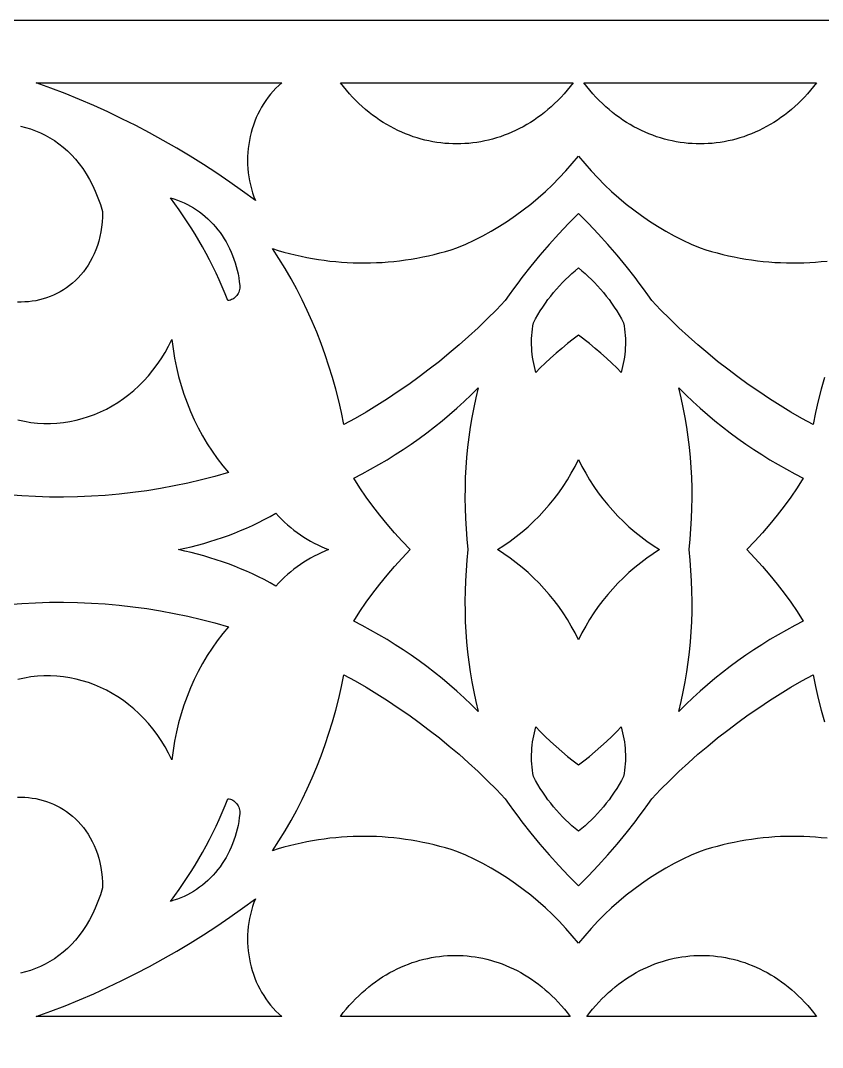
# Model space of a CAD drawing. Extents: x 1336 to 2036, y -730 to 370.
# Drawn here: x 1640.9 to 1705.3, y 242.7 to 325.2 of the extents above; entities that cross this region are included whole.
import ezdxf

# ---------------------------------------------------------------- set-up
doc = ezdxf.new("R2010")
doc.units = 0
doc.layers.add('LAYER_1', color=18, linetype='CONTINUOUS')
doc.layers.add('LAYER_2', color=4, linetype='CONTINUOUS')

msp = doc.modelspace()

# ---------------------------------------------------------------- linework, layer by layer
at = {"layer": 'LAYER_1'}
for points in [[(1661.903, 320.151), (1661.666, 319.939), (1661.439, 319.717), (1661.223, 319.486), (1661.016, 319.247), (1660.82, 318.999), (1660.635, 318.743), (1660.459, 318.479), (1660.295, 318.209), (1660.141, 317.931), (1659.998, 317.648), (1659.866, 317.359), (1659.745, 317.064), (1659.636, 316.765), (1659.537, 316.46), (1659.45, 316.152), (1659.374, 315.84), (1659.309, 315.525), (1659.257, 315.207), (1659.216, 314.886), (1659.186, 314.564), (1659.169, 314.24), (1659.164, 313.914), (1659.17, 313.589), (1659.189, 313.262), (1659.221, 312.936), (1659.264, 312.61), (1659.321, 312.286), (1659.389, 311.962), (1659.471, 311.641), (1659.565, 311.322), (1659.672, 311.005), (1659.792, 310.692), (1658.768, 311.447), (1657.732, 312.18), (1656.686, 312.893), (1655.628, 313.584), (1654.561, 314.253), (1653.482, 314.901), (1652.394, 315.527), (1651.297, 316.131), (1650.189, 316.713), (1649.073, 317.273), (1647.947, 317.81), (1646.813, 318.324), (1645.671, 318.816), (1644.52, 319.285), (1643.362, 319.731), (1642.196, 320.154)], [(1685.303, 320.147), (1685.068, 319.846), (1684.826, 319.554), (1684.58, 319.271), (1684.328, 318.999), (1684.072, 318.735), (1683.811, 318.482), (1683.546, 318.237), (1683.276, 318.003), (1683.002, 317.778), (1682.724, 317.563), (1682.443, 317.357), (1682.158, 317.161), (1681.869, 316.974), (1681.577, 316.797), (1681.282, 316.63), (1680.984, 316.472), (1680.683, 316.324), (1680.38, 316.185), (1680.074, 316.056), (1679.766, 315.936), (1679.456, 315.826), (1679.144, 315.726), (1678.83, 315.635), (1678.515, 315.554), (1678.198, 315.482), (1677.88, 315.42), (1677.562, 315.367), (1677.242, 315.324), (1676.921, 315.291), (1676.601, 315.267), (1676.279, 315.253), (1675.958, 315.248), (1675.636, 315.253), (1675.315, 315.267), (1674.994, 315.291), (1674.674, 315.325), (1674.354, 315.368), (1674.036, 315.421), (1673.718, 315.483), (1673.401, 315.555), (1673.086, 315.636), (1672.773, 315.727), (1672.461, 315.828), (1672.151, 315.938), (1671.843, 316.057), (1671.537, 316.187), (1671.234, 316.325), (1670.934, 316.474), (1670.636, 316.632), (1670.341, 316.799), (1670.049, 316.976), (1669.761, 317.163), (1669.476, 317.359), (1669.195, 317.564), (1668.917, 317.779), (1668.644, 318.004), (1668.374, 318.239), (1668.109, 318.482), (1667.849, 318.736), (1667.593, 318.999), (1667.342, 319.271), (1667.096, 319.553), (1666.855, 319.845), (1666.62, 320.146)], [(1704.836, 320.146), (1704.6, 319.845), (1704.36, 319.553), (1704.114, 319.271), (1703.863, 318.999), (1703.607, 318.736), (1703.346, 318.482), (1703.081, 318.239), (1702.812, 318.004), (1702.538, 317.779), (1702.261, 317.564), (1701.98, 317.359), (1701.695, 317.163), (1701.406, 316.976), (1701.114, 316.799), (1700.82, 316.632), (1700.522, 316.474), (1700.221, 316.325), (1699.918, 316.187), (1699.613, 316.057), (1699.305, 315.938), (1698.995, 315.828), (1698.683, 315.727), (1698.369, 315.636), (1698.054, 315.555), (1697.738, 315.483), (1697.42, 315.421), (1697.101, 315.368), (1696.782, 315.325), (1696.461, 315.291), (1696.14, 315.267), (1695.819, 315.253), (1695.498, 315.248), (1695.176, 315.253), (1694.855, 315.267), (1694.534, 315.291), (1694.214, 315.324), (1693.894, 315.367), (1693.575, 315.42), (1693.257, 315.482), (1692.941, 315.554), (1692.626, 315.635), (1692.312, 315.726), (1692, 315.826), (1691.69, 315.936), (1691.382, 316.056), (1691.076, 316.185), (1690.773, 316.324), (1690.472, 316.472), (1690.174, 316.63), (1689.879, 316.797), (1689.587, 316.974), (1689.298, 317.161), (1689.013, 317.357), (1688.731, 317.563), (1688.453, 317.778), (1688.179, 318.003), (1687.91, 318.237), (1687.644, 318.482), (1687.383, 318.735), (1687.127, 318.999), (1686.876, 319.271), (1686.629, 319.554), (1686.388, 319.846), (1686.152, 320.147)], [(1652.976, 310.904), (1653.257, 310.824), (1653.534, 310.732), (1653.805, 310.628), (1654.071, 310.514), (1654.332, 310.388), (1654.587, 310.251), (1654.836, 310.104), (1655.079, 309.947), (1655.316, 309.78), (1655.546, 309.603), (1655.769, 309.418), (1655.986, 309.223), (1656.196, 309.019), (1656.398, 308.807), (1656.592, 308.587), (1656.779, 308.359), (1656.958, 308.123), (1657.128, 307.88), (1657.29, 307.63), (1657.444, 307.373), (1657.588, 307.109), (1657.724, 306.84), (1657.85, 306.564), (1657.967, 306.283), (1658.074, 305.997), (1658.171, 305.705), (1658.258, 305.409), (1658.334, 305.108), (1658.4, 304.803), (1658.456, 304.494), (1658.5, 304.181), (1658.533, 303.865), (1658.538, 303.757), (1658.532, 303.65), (1658.516, 303.544), (1658.489, 303.441), (1658.454, 303.34), (1658.409, 303.243), (1658.356, 303.151), (1658.294, 303.064), (1658.226, 302.983), (1658.15, 302.91), (1658.068, 302.844), (1657.98, 302.787), (1657.886, 302.739), (1657.787, 302.702), (1657.684, 302.675), (1657.576, 302.661), (1657.354, 303.219), (1657.124, 303.772), (1656.884, 304.319), (1656.635, 304.862), (1656.377, 305.399), (1656.11, 305.93), (1655.835, 306.455), (1655.551, 306.975), (1655.258, 307.489), (1654.957, 307.996), (1654.648, 308.497), (1654.33, 308.992), (1654.004, 309.48), (1653.669, 309.962), (1653.327, 310.436)], [(1685.728, 305.282), (1685.995, 305.063), (1686.258, 304.836), (1686.516, 304.601), (1686.77, 304.358), (1687.018, 304.107), (1687.261, 303.849), (1687.499, 303.583), (1687.731, 303.309), (1687.957, 303.029), (1688.176, 302.741), (1688.389, 302.447), (1688.596, 302.145), (1688.795, 301.838), (1688.988, 301.523), (1689.173, 301.203), (1689.35, 300.877), (1689.393, 300.627), (1689.429, 300.376), (1689.457, 300.124), (1689.478, 299.872), (1689.491, 299.619), (1689.496, 299.366), (1689.494, 299.114), (1689.485, 298.861), (1689.468, 298.609), (1689.444, 298.358), (1689.412, 298.108), (1689.372, 297.858), (1689.325, 297.611), (1689.271, 297.364), (1689.209, 297.12), (1689.14, 296.877), (1688.798, 297.256), (1688.408, 297.648), (1687.983, 298.045), (1687.533, 298.441), (1687.071, 298.83), (1686.608, 299.205), (1685.728, 299.884), (1685.299, 299.558), (1684.848, 299.205), (1684.385, 298.83), (1683.923, 298.441), (1683.473, 298.045), (1683.047, 297.648), (1682.658, 297.256), (1682.315, 296.877), (1682.246, 297.12), (1682.185, 297.364), (1682.13, 297.611), (1682.083, 297.858), (1682.044, 298.108), (1682.012, 298.358), (1681.988, 298.609), (1681.971, 298.861), (1681.961, 299.114), (1681.959, 299.366), (1681.965, 299.619), (1681.978, 299.872), (1681.998, 300.124), (1682.027, 300.376), (1682.062, 300.627), (1682.106, 300.877), (1682.283, 301.203), (1682.468, 301.523), (1682.66, 301.838), (1682.86, 302.145), (1683.066, 302.447), (1683.279, 302.741), (1683.499, 303.029), (1683.725, 303.309), (1683.957, 303.583), (1684.194, 303.849), (1684.437, 304.107), (1684.686, 304.358), (1684.939, 304.601), (1685.198, 304.836), (1685.461, 305.063)], [(1677.678, 295.65), (1677.491, 294.865), (1677.322, 294.077), (1677.171, 293.284), (1677.038, 292.487), (1676.923, 291.686), (1676.826, 290.882), (1676.747, 290.073), (1676.686, 289.262), (1676.643, 288.447), (1676.618, 287.629), (1676.611, 286.808), (1676.623, 285.983), (1676.652, 285.157), (1676.7, 284.327), (1676.766, 283.496), (1676.851, 282.662), (1676.766, 281.828), (1676.7, 280.996), (1676.652, 280.167), (1676.623, 279.34), (1676.611, 278.516), (1676.618, 277.695), (1676.643, 276.877), (1676.686, 276.062), (1676.747, 275.25), (1676.826, 274.442), (1676.923, 273.637), (1677.038, 272.837), (1677.171, 272.04), (1677.322, 271.247), (1677.491, 270.458), (1677.678, 269.674), (1677.116, 270.226), (1676.544, 270.766), (1675.963, 271.292), (1675.374, 271.806), (1674.776, 272.307), (1674.17, 272.795), (1673.556, 273.269), (1672.934, 273.73), (1672.304, 274.177), (1671.666, 274.611), (1671.021, 275.031), (1670.368, 275.437), (1669.709, 275.829), (1669.042, 276.207), (1668.369, 276.571), (1667.689, 276.92), (1668.182, 277.691), (1668.696, 278.444), (1669.233, 279.181), (1669.79, 279.902), (1670.369, 280.61), (1670.968, 281.305), (1671.587, 281.989), (1672.225, 282.662), (1671.587, 283.335), (1670.968, 284.019), (1670.369, 284.713), (1669.79, 285.421), (1669.233, 286.143), (1668.696, 286.88), (1668.182, 287.633), (1667.689, 288.404), (1668.369, 288.753), (1669.042, 289.116), (1669.709, 289.494), (1670.368, 289.886), (1671.021, 290.292), (1671.666, 290.712), (1672.304, 291.146), (1672.934, 291.594), (1673.556, 292.054), (1674.17, 292.529), (1674.776, 293.017), (1675.374, 293.517), (1675.963, 294.031), (1676.544, 294.558), (1677.116, 295.097)], [(1693.777, 295.65), (1694.34, 295.097), (1694.912, 294.558), (1695.492, 294.031), (1696.081, 293.517), (1696.679, 293.017), (1697.285, 292.529), (1697.9, 292.054), (1698.522, 291.594), (1699.152, 291.146), (1699.79, 290.712), (1700.435, 290.292), (1701.087, 289.886), (1701.747, 289.494), (1702.413, 289.116), (1703.087, 288.753), (1703.767, 288.404), (1703.274, 287.633), (1702.759, 286.88), (1702.223, 286.143), (1701.665, 285.421), (1701.087, 284.713), (1700.488, 284.019), (1699.869, 283.335), (1699.231, 282.662), (1699.869, 281.989), (1700.488, 281.305), (1701.087, 280.61), (1701.665, 279.902), (1702.223, 279.181), (1702.759, 278.444), (1703.274, 277.691), (1703.767, 276.92), (1703.087, 276.571), (1702.413, 276.207), (1701.747, 275.829), (1701.087, 275.437), (1700.435, 275.031), (1699.79, 274.611), (1699.152, 274.177), (1698.522, 273.73), (1697.9, 273.269), (1697.285, 272.795), (1696.679, 272.307), (1696.081, 271.806), (1695.492, 271.292), (1694.912, 270.766), (1694.34, 270.226), (1693.777, 269.674), (1693.964, 270.458), (1694.133, 271.247), (1694.284, 272.04), (1694.418, 272.837), (1694.533, 273.637), (1694.63, 274.442), (1694.709, 275.25), (1694.77, 276.062), (1694.813, 276.877), (1694.838, 277.695), (1694.844, 278.516), (1694.833, 279.34), (1694.803, 280.167), (1694.755, 280.996), (1694.689, 281.828), (1694.605, 282.662), (1694.689, 283.496), (1694.755, 284.327), (1694.803, 285.157), (1694.833, 285.983), (1694.844, 286.808), (1694.838, 287.629), (1694.813, 288.447), (1694.77, 289.262), (1694.709, 290.073), (1694.63, 290.882), (1694.533, 291.686), (1694.418, 292.487), (1694.284, 293.284), (1694.133, 294.077), (1693.964, 294.865)], [(1685.728, 289.915), (1686.007, 289.351), (1686.306, 288.801), (1686.623, 288.264), (1686.959, 287.741), (1687.313, 287.233), (1687.684, 286.739), (1688.072, 286.26), (1688.476, 285.796), (1688.895, 285.347), (1689.33, 284.915), (1689.78, 284.498), (1690.244, 284.097), (1690.722, 283.712), (1691.213, 283.345), (1691.716, 282.995), (1692.232, 282.662), (1691.716, 282.329), (1691.213, 281.979), (1690.722, 281.611), (1690.244, 281.227), (1689.78, 280.826), (1689.331, 280.409), (1688.896, 279.976), (1688.476, 279.528), (1688.072, 279.064), (1687.684, 278.585), (1687.313, 278.091), (1686.959, 277.582), (1686.623, 277.06), (1686.306, 276.523), (1686.007, 275.973), (1685.728, 275.41), (1685.448, 275.973), (1685.15, 276.523), (1684.832, 277.06), (1684.496, 277.582), (1684.143, 278.091), (1683.772, 278.585), (1683.384, 279.064), (1682.98, 279.528), (1682.56, 279.976), (1682.125, 280.409), (1681.675, 280.826), (1681.211, 281.227), (1680.734, 281.611), (1680.243, 281.979), (1679.739, 282.329), (1679.224, 282.662), (1679.739, 282.995), (1680.243, 283.345), (1680.734, 283.712), (1681.211, 284.097), (1681.675, 284.498), (1682.125, 284.915), (1682.56, 285.347), (1682.98, 285.796), (1683.384, 286.26), (1683.772, 286.739), (1684.143, 287.233), (1684.496, 287.741), (1684.832, 288.264), (1685.15, 288.801), (1685.448, 289.351)], [(1661.435, 285.581), (1661.662, 285.336), (1661.895, 285.1), (1662.134, 284.871), (1662.378, 284.65), (1662.627, 284.437), (1662.881, 284.233), (1663.141, 284.036), (1663.405, 283.848), (1663.674, 283.669), (1663.948, 283.498), (1664.226, 283.336), (1664.508, 283.183), (1664.794, 283.039), (1665.084, 282.904), (1665.377, 282.778), (1665.674, 282.662), (1665.377, 282.545), (1665.084, 282.419), (1664.794, 282.284), (1664.508, 282.14), (1664.226, 281.987), (1663.948, 281.825), (1663.674, 281.654), (1663.405, 281.475), (1663.141, 281.287), (1662.881, 281.091), (1662.627, 280.886), (1662.378, 280.674), (1662.134, 280.453), (1661.895, 280.224), (1661.662, 279.987), (1661.435, 279.743), (1660.975, 280.003), (1660.511, 280.252), (1660.042, 280.489), (1659.568, 280.715), (1659.091, 280.93), (1658.609, 281.135), (1658.124, 281.329), (1657.635, 281.514), (1657.143, 281.688), (1656.648, 281.854), (1656.149, 282.01), (1655.648, 282.157), (1655.144, 282.295), (1654.637, 282.426), (1654.129, 282.548), (1653.618, 282.662), (1654.129, 282.776), (1654.637, 282.898), (1655.144, 283.028), (1655.648, 283.167), (1656.149, 283.314), (1656.648, 283.47), (1657.143, 283.635), (1657.635, 283.81), (1658.124, 283.994), (1658.609, 284.189), (1659.091, 284.394), (1659.568, 284.609), (1660.042, 284.835), (1660.511, 285.072), (1660.975, 285.321)], [(1689.14, 268.446), (1689.209, 268.204), (1689.271, 267.959), (1689.325, 267.713), (1689.372, 267.465), (1689.412, 267.216), (1689.444, 266.966), (1689.468, 266.714), (1689.485, 266.462), (1689.494, 266.21), (1689.496, 265.957), (1689.491, 265.705), (1689.478, 265.452), (1689.457, 265.2), (1689.429, 264.948), (1689.393, 264.697), (1689.35, 264.447), (1689.173, 264.12), (1688.988, 263.8), (1688.795, 263.486), (1688.596, 263.178), (1688.389, 262.877), (1688.176, 262.583), (1687.957, 262.295), (1687.731, 262.014), (1687.499, 261.741), (1687.261, 261.475), (1687.018, 261.216), (1686.77, 260.965), (1686.516, 260.722), (1686.258, 260.487), (1685.995, 260.26), (1685.728, 260.041), (1685.461, 260.26), (1685.198, 260.487), (1684.939, 260.722), (1684.686, 260.965), (1684.437, 261.216), (1684.194, 261.475), (1683.957, 261.741), (1683.725, 262.014), (1683.499, 262.295), (1683.279, 262.583), (1683.066, 262.877), (1682.86, 263.178), (1682.66, 263.486), (1682.468, 263.8), (1682.283, 264.12), (1682.106, 264.447), (1682.062, 264.697), (1682.027, 264.948), (1681.998, 265.2), (1681.978, 265.452), (1681.965, 265.705), (1681.959, 265.957), (1681.961, 266.21), (1681.971, 266.462), (1681.988, 266.714), (1682.012, 266.966), (1682.044, 267.216), (1682.083, 267.465), (1682.13, 267.713), (1682.185, 267.959), (1682.246, 268.204), (1682.315, 268.446), (1682.66, 268.061), (1683.052, 267.661), (1683.478, 267.253), (1683.927, 266.845), (1684.388, 266.445), (1684.85, 266.061), (1685.3, 265.699), (1685.728, 265.368), (1686.155, 265.699), (1686.606, 266.061), (1687.067, 266.445), (1687.528, 266.845), (1687.978, 267.253), (1688.404, 267.661), (1688.795, 268.061)], [(1657.576, 262.663), (1657.684, 262.648), (1657.787, 262.622), (1657.886, 262.584), (1657.98, 262.537), (1658.068, 262.479), (1658.15, 262.414), (1658.226, 262.34), (1658.294, 262.259), (1658.356, 262.173), (1658.409, 262.08), (1658.454, 261.983), (1658.489, 261.883), (1658.516, 261.779), (1658.532, 261.673), (1658.538, 261.566), (1658.533, 261.458), (1658.5, 261.142), (1658.456, 260.83), (1658.4, 260.521), (1658.334, 260.215), (1658.258, 259.915), (1658.171, 259.618), (1658.074, 259.327), (1657.967, 259.04), (1657.85, 258.759), (1657.724, 258.484), (1657.588, 258.214), (1657.444, 257.951), (1657.29, 257.694), (1657.128, 257.444), (1656.958, 257.201), (1656.779, 256.965), (1656.592, 256.737), (1656.398, 256.517), (1656.196, 256.304), (1655.986, 256.101), (1655.769, 255.906), (1655.546, 255.72), (1655.316, 255.544), (1655.079, 255.377), (1654.836, 255.219), (1654.587, 255.072), (1654.332, 254.936), (1654.071, 254.81), (1653.805, 254.695), (1653.534, 254.592), (1653.257, 254.5), (1652.976, 254.419), (1653.327, 254.887), (1653.669, 255.362), (1654.004, 255.843), (1654.33, 256.331), (1654.648, 256.826), (1654.957, 257.327), (1655.258, 257.835), (1655.551, 258.348), (1655.835, 258.868), (1656.11, 259.394), (1656.377, 259.925), (1656.635, 260.462), (1656.884, 261.004), (1657.124, 261.552), (1657.354, 262.105)], [(1659.792, 254.632), (1659.672, 254.318), (1659.565, 254.002), (1659.471, 253.683), (1659.389, 253.361), (1659.321, 253.038), (1659.264, 252.713), (1659.221, 252.387), (1659.189, 252.061), (1659.17, 251.735), (1659.164, 251.409), (1659.169, 251.084), (1659.186, 250.76), (1659.216, 250.437), (1659.257, 250.117), (1659.309, 249.799), (1659.374, 249.483), (1659.45, 249.171), (1659.537, 248.863), (1659.636, 248.559), (1659.745, 248.259), (1659.866, 247.965), (1659.998, 247.676), (1660.141, 247.392), (1660.295, 247.115), (1660.459, 246.844), (1660.635, 246.581), (1660.82, 246.325), (1661.016, 246.077), (1661.223, 245.837), (1661.439, 245.606), (1661.666, 245.384), (1661.903, 245.172), (1642.196, 245.17), (1643.362, 245.593), (1644.52, 246.038), (1645.671, 246.507), (1646.813, 246.999), (1647.947, 247.514), (1649.073, 248.051), (1650.189, 248.61), (1651.297, 249.192), (1652.394, 249.796), (1653.482, 250.422), (1654.561, 251.07), (1655.628, 251.74), (1656.686, 252.431), (1657.732, 253.143), (1658.768, 253.877)], [(1666.62, 245.178), (1666.852, 245.479), (1667.09, 245.77), (1667.333, 246.052), (1667.58, 246.325), (1667.833, 246.588), (1668.09, 246.841), (1668.352, 247.085), (1668.618, 247.319), (1668.888, 247.544), (1669.162, 247.759), (1669.439, 247.965), (1669.721, 248.161), (1670.005, 248.348), (1670.293, 248.525), (1670.584, 248.692), (1670.878, 248.85), (1671.175, 248.998), (1671.474, 249.137), (1671.776, 249.266), (1672.08, 249.386), (1672.386, 249.496), (1672.693, 249.596), (1673.003, 249.687), (1673.314, 249.769), (1673.626, 249.84), (1673.94, 249.903), (1674.255, 249.955), (1674.57, 249.999), (1674.886, 250.032), (1675.203, 250.056), (1675.52, 250.071), (1675.838, 250.075), (1676.155, 250.071), (1676.472, 250.057), (1676.789, 250.033), (1677.105, 249.999), (1677.421, 249.956), (1677.735, 249.904), (1678.049, 249.842), (1678.362, 249.77), (1678.673, 249.689), (1678.982, 249.598), (1679.29, 249.497), (1679.597, 249.387), (1679.901, 249.268), (1680.202, 249.139), (1680.502, 249), (1680.799, 248.852), (1681.093, 248.694), (1681.384, 248.526), (1681.672, 248.349), (1681.957, 248.163), (1682.239, 247.967), (1682.517, 247.761), (1682.791, 247.546), (1683.062, 247.321), (1683.328, 247.086), (1683.59, 246.842), (1683.847, 246.588), (1684.1, 246.325), (1684.349, 246.052), (1684.592, 245.77), (1684.83, 245.478), (1685.063, 245.176)], [(1686.393, 245.176), (1686.626, 245.478), (1686.864, 245.77), (1687.107, 246.052), (1687.355, 246.325), (1687.608, 246.588), (1687.866, 246.842), (1688.128, 247.086), (1688.394, 247.321), (1688.664, 247.546), (1688.939, 247.761), (1689.217, 247.967), (1689.498, 248.163), (1689.783, 248.349), (1690.071, 248.526), (1690.363, 248.694), (1690.657, 248.852), (1690.954, 249), (1691.253, 249.139), (1691.555, 249.268), (1691.859, 249.387), (1692.165, 249.497), (1692.473, 249.598), (1692.783, 249.689), (1693.094, 249.77), (1693.407, 249.842), (1693.72, 249.904), (1694.035, 249.956), (1694.351, 249.999), (1694.667, 250.033), (1694.984, 250.057), (1695.301, 250.071), (1695.618, 250.075), (1695.935, 250.071), (1696.252, 250.056), (1696.569, 250.032), (1696.885, 249.999), (1697.201, 249.955), (1697.516, 249.903), (1697.829, 249.84), (1698.142, 249.769), (1698.453, 249.687), (1698.762, 249.596), (1699.07, 249.496), (1699.376, 249.386), (1699.68, 249.266), (1699.982, 249.137), (1700.281, 248.998), (1700.577, 248.85), (1700.871, 248.692), (1701.162, 248.525), (1701.45, 248.348), (1701.735, 248.161), (1702.016, 247.965), (1702.294, 247.759), (1702.568, 247.544), (1702.838, 247.319), (1703.104, 247.085), (1703.365, 246.841), (1703.623, 246.588), (1703.875, 246.325), (1704.123, 246.052), (1704.366, 245.77), (1704.603, 245.479), (1704.836, 245.178)]]:
    msp.add_lwpolyline(points, close=True, dxfattribs=at)
for points in [[(1640.934, 316.671), (1641.344, 316.57), (1641.748, 316.449), (1642.146, 316.306), (1642.537, 316.142), (1642.921, 315.955), (1643.297, 315.747), (1643.664, 315.517), (1644.022, 315.264), (1644.37, 314.988), (1644.707, 314.69), (1645.033, 314.367), (1645.346, 314.022), (1645.648, 313.653), (1645.936, 313.259), (1646.211, 312.842), (1646.471, 312.4), (1646.716, 311.933), (1646.945, 311.441), (1647.157, 310.923), (1647.353, 310.381), (1647.531, 309.812), (1647.52, 309.384), (1647.491, 308.968), (1647.445, 308.565), (1647.383, 308.175), (1647.306, 307.798), (1647.214, 307.434), (1647.107, 307.082), (1646.986, 306.744), (1646.851, 306.418), (1646.704, 306.105), (1646.544, 305.805), (1646.373, 305.519), (1646.19, 305.245), (1645.997, 304.984), (1645.793, 304.736), (1645.579, 304.502), (1645.357, 304.28), (1645.126, 304.072), (1644.886, 303.877), (1644.639, 303.695), (1644.386, 303.526), (1644.125, 303.371), (1643.859, 303.229), (1643.588, 303.1), (1643.311, 302.985), (1643.031, 302.882), (1642.746, 302.794), (1642.459, 302.718), (1642.168, 302.657), (1641.876, 302.608), (1641.582, 302.573), (1641.287, 302.552), (1640.991, 302.544), (1640.695, 302.55)], [(1705.472, 296.483), (1705.209, 295.551), (1704.969, 294.612), (1704.751, 293.664), (1704.556, 292.71), (1703.665, 293.201), (1702.783, 293.712), (1701.91, 294.24), (1701.047, 294.787), (1700.195, 295.352), (1699.353, 295.934), (1698.523, 296.533), (1697.704, 297.149), (1696.896, 297.783), (1696.101, 298.432), (1695.318, 299.098), (1694.548, 299.78), (1693.792, 300.478), (1693.049, 301.191), (1692.32, 301.919), (1691.606, 302.662), (1691.281, 303.133), (1690.949, 303.599), (1690.61, 304.061), (1690.265, 304.52), (1689.556, 305.423), (1688.825, 306.309), (1688.074, 307.176), (1687.306, 308.022), (1686.523, 308.848), (1685.728, 309.652), (1684.932, 308.848), (1684.149, 308.022), (1683.381, 307.176), (1682.631, 306.309), (1681.9, 305.423), (1681.191, 304.52), (1680.846, 304.061), (1680.507, 303.599), (1680.175, 303.133), (1679.85, 302.662), (1679.135, 301.919), (1678.407, 301.191), (1677.664, 300.478), (1676.907, 299.78), (1676.137, 299.098), (1675.355, 298.432), (1674.559, 297.783), (1673.752, 297.149), (1672.933, 296.533), (1672.102, 295.934), (1671.261, 295.352), (1670.408, 294.787), (1669.546, 294.24), (1668.673, 293.712), (1667.791, 293.201), (1666.9, 292.71), (1666.704, 293.664), (1666.486, 294.612), (1666.246, 295.551), (1665.984, 296.483), (1665.7, 297.405), (1665.394, 298.319), (1665.066, 299.222), (1664.717, 300.116), (1664.346, 300.998), (1663.955, 301.87), (1663.542, 302.73), (1663.109, 303.578), (1662.655, 304.413), (1662.181, 305.235), (1661.687, 306.044), (1661.172, 306.838), (1661.627, 306.697), (1662.083, 306.566), (1662.54, 306.443), (1662.999, 306.33), (1663.459, 306.226), (1663.92, 306.131), (1664.383, 306.045), (1664.846, 305.969), (1665.31, 305.901), (1665.775, 305.843), (1666.24, 305.795), (1666.706, 305.755), (1667.173, 305.725), (1667.64, 305.703), (1668.107, 305.691), (1668.574, 305.689), (1669.041, 305.695), (1669.507, 305.711), (1669.974, 305.736), (1670.44, 305.77), (1670.906, 305.813), (1671.371, 305.866), (1671.836, 305.927), (1672.299, 305.998), (1672.762, 306.078), (1673.224, 306.168), (1673.685, 306.266), (1674.144, 306.374), (1674.602, 306.491), (1675.059, 306.617), (1675.514, 306.752), (1675.967, 306.897), (1676.672, 307.201), (1677.366, 307.528), (1678.049, 307.877), (1678.721, 308.248), (1679.381, 308.64), (1680.029, 309.054), (1680.664, 309.488), (1681.286, 309.943), (1681.894, 310.418), (1682.488, 310.913), (1683.067, 311.427), (1683.631, 311.959), (1684.18, 312.511), (1684.713, 313.08), (1685.229, 313.668), (1685.728, 314.273), (1686.227, 313.668), (1686.743, 313.08), (1687.276, 312.511), (1687.824, 311.959), (1688.389, 311.427), (1688.968, 310.913), (1689.562, 310.418), (1690.17, 309.943), (1690.792, 309.488), (1691.427, 309.054), (1692.075, 308.64), (1692.735, 308.248), (1693.407, 307.877), (1694.09, 307.528), (1694.784, 307.201), (1695.488, 306.897), (1695.942, 306.752), (1696.397, 306.617), (1696.853, 306.491), (1697.311, 306.374), (1697.771, 306.266), (1698.232, 306.168), (1698.693, 306.078), (1699.156, 305.998), (1699.62, 305.927), (1700.084, 305.866), (1700.55, 305.813), (1701.015, 305.77), (1701.482, 305.736), (1701.948, 305.711), (1702.415, 305.695), (1702.882, 305.689), (1703.349, 305.691), (1703.816, 305.703), (1704.283, 305.725), (1704.749, 305.755), (1705.215, 305.795), (1705.681, 305.843)], [(1640.736, 293.083), (1641.257, 292.97), (1641.779, 292.886), (1642.302, 292.829), (1642.824, 292.8), (1643.344, 292.799), (1643.863, 292.824), (1644.379, 292.876), (1644.89, 292.954), (1645.398, 293.058), (1645.899, 293.188), (1646.395, 293.343), (1646.884, 293.523), (1647.365, 293.728), (1647.837, 293.957), (1648.3, 294.21), (1648.753, 294.487), (1649.194, 294.788), (1649.624, 295.111), (1650.041, 295.457), (1650.445, 295.826), (1650.834, 296.217), (1651.208, 296.63), (1651.567, 297.064), (1651.909, 297.519), (1652.233, 297.995), (1652.539, 298.492), (1652.826, 299.009), (1653.093, 299.545), (1653.186, 298.788), (1653.307, 298.039), (1653.455, 297.299), (1653.629, 296.568), (1653.829, 295.848), (1654.055, 295.139), (1654.306, 294.443), (1654.582, 293.759), (1654.882, 293.09), (1655.206, 292.434), (1655.553, 291.794), (1655.924, 291.171), (1656.316, 290.564), (1656.731, 289.976), (1657.168, 289.406), (1657.626, 288.855), (1656.545, 288.547), (1655.459, 288.264), (1654.368, 288.008), (1653.273, 287.777), (1652.173, 287.573), (1651.07, 287.395), (1649.963, 287.243), (1648.853, 287.118), (1647.741, 287.019), (1646.627, 286.946), (1645.51, 286.901), (1644.392, 286.882), (1643.274, 286.889), (1642.154, 286.923), (1641.034, 286.985), (1639.914, 287.073)], [(1639.914, 278.251), (1641.034, 278.339), (1642.154, 278.4), (1643.274, 278.434), (1644.392, 278.442), (1645.51, 278.423), (1646.627, 278.377), (1647.741, 278.305), (1648.853, 278.206), (1649.963, 278.08), (1651.07, 277.929), (1652.173, 277.751), (1653.273, 277.546), (1654.368, 277.316), (1655.459, 277.06), (1656.545, 276.777), (1657.626, 276.469), (1657.168, 275.918), (1656.731, 275.348), (1656.316, 274.759), (1655.924, 274.153), (1655.553, 273.529), (1655.206, 272.889), (1654.882, 272.234), (1654.582, 271.564), (1654.306, 270.881), (1654.055, 270.184), (1653.829, 269.475), (1653.629, 268.755), (1653.455, 268.025), (1653.307, 267.285), (1653.186, 266.536), (1653.093, 265.778), (1652.826, 266.315), (1652.539, 266.832), (1652.233, 267.328), (1651.909, 267.805), (1651.567, 268.26), (1651.208, 268.694), (1650.834, 269.107), (1650.445, 269.497), (1650.041, 269.866), (1649.624, 270.212), (1649.194, 270.536), (1648.753, 270.836), (1648.3, 271.113), (1647.837, 271.366), (1647.365, 271.596), (1646.884, 271.801), (1646.395, 271.981), (1645.899, 272.136), (1645.398, 272.266), (1644.89, 272.37), (1644.379, 272.448), (1643.863, 272.5), (1643.344, 272.525), (1642.824, 272.523), (1642.302, 272.494), (1641.779, 272.438), (1641.257, 272.353), (1640.736, 272.241)], [(1705.681, 259.48), (1705.215, 259.529), (1704.749, 259.569), (1704.283, 259.599), (1703.816, 259.62), (1703.349, 259.632), (1702.882, 259.635), (1702.415, 259.628), (1701.948, 259.613), (1701.482, 259.588), (1701.015, 259.554), (1700.55, 259.51), (1700.084, 259.458), (1699.62, 259.396), (1699.156, 259.325), (1698.693, 259.245), (1698.232, 259.156), (1697.771, 259.057), (1697.311, 258.95), (1696.853, 258.833), (1696.397, 258.706), (1695.942, 258.571), (1695.488, 258.427), (1694.784, 258.122), (1694.09, 257.795), (1693.407, 257.446), (1692.735, 257.075), (1692.075, 256.683), (1691.427, 256.269), (1690.792, 255.835), (1690.17, 255.38), (1689.562, 254.905), (1688.968, 254.411), (1688.388, 253.897), (1687.824, 253.364), (1687.275, 252.813), (1686.743, 252.243), (1686.227, 251.655), (1685.728, 251.05), (1685.229, 251.655), (1684.713, 252.243), (1684.18, 252.813), (1683.631, 253.364), (1683.067, 253.897), (1682.488, 254.411), (1681.894, 254.905), (1681.286, 255.38), (1680.664, 255.835), (1680.029, 256.269), (1679.381, 256.683), (1678.721, 257.075), (1678.049, 257.446), (1677.366, 257.795), (1676.672, 258.122), (1675.967, 258.427), (1675.514, 258.571), (1675.059, 258.706), (1674.602, 258.833), (1674.144, 258.95), (1673.685, 259.057), (1673.224, 259.156), (1672.762, 259.245), (1672.299, 259.325), (1671.836, 259.396), (1671.371, 259.458), (1670.906, 259.51), (1670.44, 259.554), (1669.974, 259.588), (1669.507, 259.613), (1669.041, 259.628), (1668.574, 259.635), (1668.107, 259.632), (1667.64, 259.62), (1667.173, 259.599), (1666.706, 259.569), (1666.24, 259.529), (1665.775, 259.48), (1665.31, 259.422), (1664.846, 259.355), (1664.383, 259.279), (1663.92, 259.193), (1663.459, 259.098), (1662.999, 258.994), (1662.54, 258.881), (1662.083, 258.758), (1661.627, 258.626), (1661.172, 258.485), (1661.687, 259.28), (1662.181, 260.088), (1662.655, 260.911), (1663.109, 261.746), (1663.542, 262.594), (1663.955, 263.454), (1664.346, 264.325), (1664.717, 265.208), (1665.066, 266.101), (1665.394, 267.005), (1665.7, 267.918), (1665.984, 268.841), (1666.246, 269.772), (1666.486, 270.712), (1666.704, 271.659), (1666.9, 272.614), (1667.791, 272.122), (1668.673, 271.612), (1669.546, 271.083), (1670.408, 270.536), (1671.261, 269.972), (1672.102, 269.39), (1672.933, 268.791), (1673.752, 268.174), (1674.559, 267.541), (1675.355, 266.891), (1676.137, 266.225), (1676.907, 265.544), (1677.664, 264.846), (1678.407, 264.133), (1679.135, 263.404), (1679.85, 262.661), (1680.175, 262.191), (1680.507, 261.724), (1680.846, 261.262), (1681.192, 260.803), (1681.9, 259.899), (1682.631, 259.013), (1683.382, 258.147), (1684.15, 257.3), (1684.933, 256.474), (1685.728, 255.67), (1686.523, 256.474), (1687.306, 257.3), (1688.074, 258.147), (1688.824, 259.013), (1689.555, 259.899), (1690.264, 260.803), (1690.609, 261.262), (1690.948, 261.724), (1691.281, 262.191), (1691.606, 262.661), (1692.32, 263.404), (1693.049, 264.133), (1693.792, 264.846), (1694.548, 265.544), (1695.318, 266.225), (1696.101, 266.891), (1696.896, 267.541), (1697.704, 268.174), (1698.523, 268.791), (1699.353, 269.39), (1700.195, 269.972), (1701.047, 270.536), (1701.91, 271.083), (1702.783, 271.612), (1703.665, 272.122), (1704.556, 272.614), (1704.751, 271.659), (1704.969, 270.712), (1705.209, 269.772), (1705.472, 268.841)], [(1640.695, 262.774), (1640.991, 262.779), (1641.287, 262.772), (1641.582, 262.75), (1641.876, 262.715), (1642.168, 262.667), (1642.459, 262.605), (1642.746, 262.53), (1643.031, 262.441), (1643.311, 262.339), (1643.588, 262.223), (1643.859, 262.095), (1644.125, 261.953), (1644.386, 261.797), (1644.639, 261.628), (1644.886, 261.447), (1645.126, 261.251), (1645.357, 261.043), (1645.579, 260.822), (1645.793, 260.587), (1645.997, 260.34), (1646.19, 260.079), (1646.373, 259.805), (1646.544, 259.518), (1646.704, 259.218), (1646.851, 258.906), (1646.986, 258.58), (1647.107, 258.241), (1647.214, 257.89), (1647.306, 257.525), (1647.383, 257.148), (1647.445, 256.758), (1647.491, 256.355), (1647.52, 255.94), (1647.531, 255.512), (1647.353, 254.943), (1647.157, 254.4), (1646.945, 253.883), (1646.716, 253.391), (1646.471, 252.924), (1646.211, 252.482), (1645.936, 252.064), (1645.648, 251.671), (1645.346, 251.302), (1645.033, 250.956), (1644.707, 250.634), (1644.37, 250.335), (1644.022, 250.06), (1643.664, 249.807), (1643.297, 249.576), (1642.921, 249.368), (1642.537, 249.182), (1642.146, 249.018), (1641.748, 248.875), (1641.344, 248.753), (1640.934, 248.653)]]:
    msp.add_lwpolyline(points, dxfattribs=at)
at = {"layer": 'LAYER_2'}
msp.add_lwpolyline([(1990.721, -684.831), (1990.721, 325.155), (1380.735, 325.155), (1380.735, -684.831)], close=True, dxfattribs=at)

doc.saveas('drawing.dxf')
